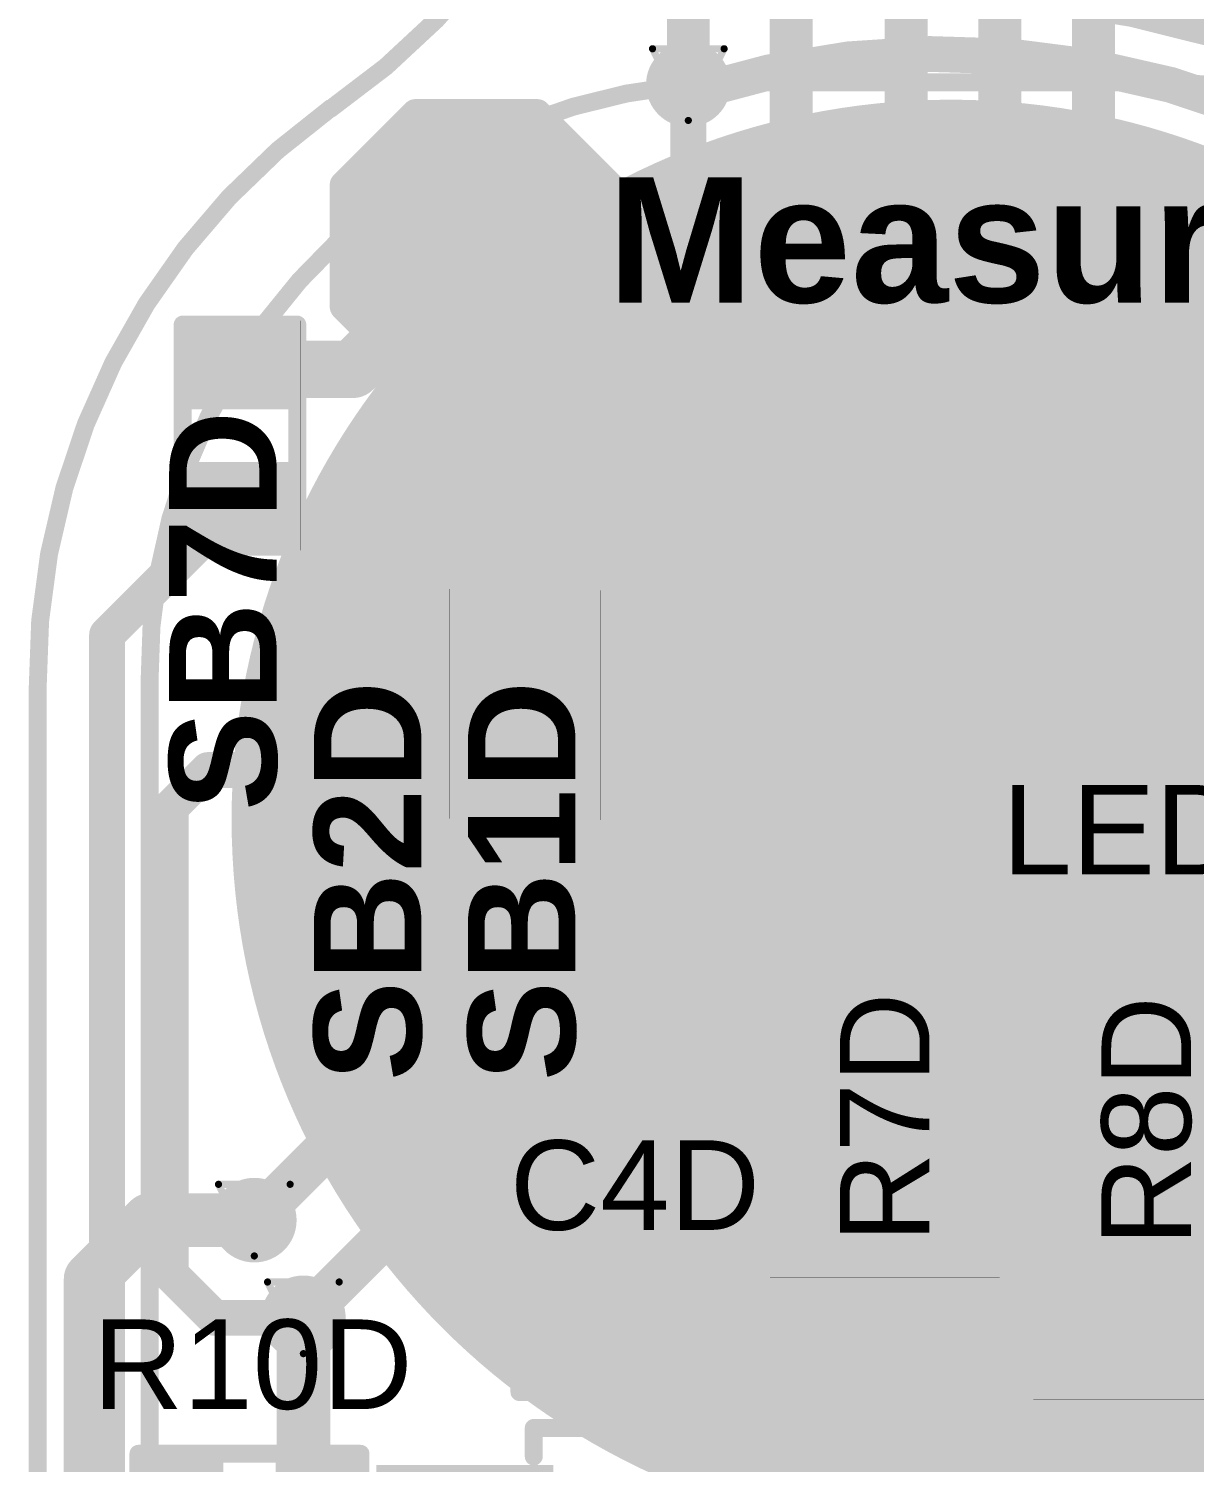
# Model space of a CAD drawing. Header units: inches. Extents: x -4.2 to 12.6, y -6.1 to 3.
# Drawn here: x -0.1086 to 0.2168, y -4.6394 to -4.2392 of the extents above; entities that cross this region are included whole.
import ezdxf

# ---------------------------------------------------------------- set-up
doc = ezdxf.new("R2010")
doc.units = ezdxf.units.IN
doc.header["$MEASUREMENT"] = 0
for name, color, linetype in [('Board Outline', 216, 'Continuous'), ('Bottom Layer', 5, 'Continuous'), ('Bottom Overlay', 54, 'Continuous'), ('Bottom Paste', 16, 'Continuous'), ('Drill Drawing', 1, 'Continuous'), ('Flex_Ribbon Bottom Coverlay', 6, 'Continuous'), ('Flex_Ribbon Top Overlay', 2, 'Continuous'), ('Top Layer', 1, 'Continuous'), ('Top Paste', 8, 'Continuous'), ('Top Solder', 216, 'Continuous'), ('Via Holes', 16, 'Continuous')]:
    doc.layers.add(name, color=color, linetype=linetype)
doc.styles.add('Arial', font='', dxfattribs={"height": 0.2})
doc.styles.add('Arial_Bold', font='', dxfattribs={"height": 0.2})
doc.styles.get('Arial').set_extended_font_data('Arial')
doc.styles.get('Arial_Bold').set_extended_font_data('Arial', bold=True)

# ---------------------------------------------------------------- blocks, each defined once
blk = doc.blocks.new('14_TSSOP_39')
at = {"layer": 'Flex_Ribbon Top Overlay'}
blk.add_hatch(color=2, dxfattribs=at).paths.add_polyline_path([(-0.084, 0.068), (-0.073, 0.068), (-0.073, 0.086), (-0.084, 0.086)])
at = {"layer": 'Top Layer'}
for points in [[(-0.12992, 0.08563), (-0.08858, 0.08563), (-0.08858, 0.06791), (-0.12992, 0.06791)], [(0.08858, 0.08563), (0.12992, 0.08563), (0.12992, 0.06791), (0.08858, 0.06791)], [(-0.12992, 0.06004), (-0.08858, 0.06004), (-0.08858, 0.04232), (-0.12992, 0.04232)], [(0.08858, 0.06004), (0.12992, 0.06004), (0.12992, 0.04232), (0.08858, 0.04232)], [(-0.12992, 0.03445), (-0.08858, 0.03445), (-0.08858, 0.01673), (-0.12992, 0.01673)], [(0.08858, 0.03445), (0.12992, 0.03445), (0.12992, 0.01673), (0.08858, 0.01673)], [(-0.12992, 0.00886), (-0.08858, 0.00886), (-0.08858, -0.00886), (-0.12992, -0.00886)], [(0.08858, 0.00886), (0.12992, 0.00886), (0.12992, -0.00886), (0.08858, -0.00886)], [(-0.12992, -0.01673), (-0.08858, -0.01673), (-0.08858, -0.03445), (-0.12992, -0.03445)], [(0.08858, -0.01673), (0.12992, -0.01673), (0.12992, -0.03445), (0.08858, -0.03445)], [(-0.12992, -0.04232), (-0.08858, -0.04232), (-0.08858, -0.06004), (-0.12992, -0.06004)], [(0.08858, -0.04232), (0.12992, -0.04232), (0.12992, -0.06004), (0.08858, -0.06004)], [(-0.12992, -0.06791), (-0.08858, -0.06791), (-0.08858, -0.08563), (-0.12992, -0.08563)], [(0.08858, -0.06791), (0.12992, -0.06791), (0.12992, -0.08563), (0.08858, -0.08563)]]:
    blk.add_hatch(color=1, dxfattribs=at).paths.add_polyline_path(points)
at = {"layer": 'Top Paste'}
for points in [[(-0.12992, 0.08563), (-0.08858, 0.08563), (-0.08858, 0.06791), (-0.12992, 0.06791)], [(0.08858, 0.08563), (0.12992, 0.08563), (0.12992, 0.06791), (0.08858, 0.06791)], [(-0.12992, 0.06004), (-0.08858, 0.06004), (-0.08858, 0.04232), (-0.12992, 0.04232)], [(0.08858, 0.06004), (0.12992, 0.06004), (0.12992, 0.04232), (0.08858, 0.04232)], [(-0.12992, 0.03445), (-0.08858, 0.03445), (-0.08858, 0.01673), (-0.12992, 0.01673)], [(0.08858, 0.03445), (0.12992, 0.03445), (0.12992, 0.01673), (0.08858, 0.01673)], [(-0.12992, 0.00886), (-0.08858, 0.00886), (-0.08858, -0.00886), (-0.12992, -0.00886)], [(0.08858, 0.00886), (0.12992, 0.00886), (0.12992, -0.00886), (0.08858, -0.00886)], [(-0.12992, -0.01673), (-0.08858, -0.01673), (-0.08858, -0.03445), (-0.12992, -0.03445)], [(0.08858, -0.01673), (0.12992, -0.01673), (0.12992, -0.03445), (0.08858, -0.03445)], [(-0.12992, -0.04232), (-0.08858, -0.04232), (-0.08858, -0.06004), (-0.12992, -0.06004)], [(0.08858, -0.04232), (0.12992, -0.04232), (0.12992, -0.06004), (0.08858, -0.06004)], [(-0.12992, -0.06791), (-0.08858, -0.06791), (-0.08858, -0.08563), (-0.12992, -0.08563)], [(0.08858, -0.06791), (0.12992, -0.06791), (0.12992, -0.08563), (0.08858, -0.08563)]]:
    blk.add_hatch(color=8, dxfattribs=at).paths.add_polyline_path(points)
at = {"layer": 'Top Solder'}
for points in [[(-0.13392, 0.08963), (-0.08458, 0.08963), (-0.08458, 0.06391), (-0.13392, 0.06391)], [(-0.13392, 0.08963), (-0.08458, 0.08963), (-0.08458, 0.06391), (-0.13392, 0.06391)], [(0.08458, 0.08963), (0.13392, 0.08963), (0.13392, 0.06391), (0.08458, 0.06391)], [(0.08458, 0.08963), (0.13392, 0.08963), (0.13392, 0.06391), (0.08458, 0.06391)], [(-0.13392, 0.06404), (-0.08458, 0.06404), (-0.08458, 0.03832), (-0.13392, 0.03832)], [(-0.13392, 0.06404), (-0.08458, 0.06404), (-0.08458, 0.03832), (-0.13392, 0.03832)], [(0.08458, 0.06404), (0.13392, 0.06404), (0.13392, 0.03832), (0.08458, 0.03832)], [(0.08458, 0.06404), (0.13392, 0.06404), (0.13392, 0.03832), (0.08458, 0.03832)], [(-0.13392, 0.03845), (-0.08458, 0.03845), (-0.08458, 0.01273), (-0.13392, 0.01273)], [(-0.13392, 0.03845), (-0.08458, 0.03845), (-0.08458, 0.01273), (-0.13392, 0.01273)], [(0.08458, 0.03845), (0.13392, 0.03845), (0.13392, 0.01273), (0.08458, 0.01273)], [(0.08458, 0.03845), (0.13392, 0.03845), (0.13392, 0.01273), (0.08458, 0.01273)], [(-0.13392, 0.01286), (-0.08458, 0.01286), (-0.08458, -0.01286), (-0.13392, -0.01286)], [(-0.13392, 0.01286), (-0.08458, 0.01286), (-0.08458, -0.01286), (-0.13392, -0.01286)], [(0.08458, 0.01286), (0.13392, 0.01286), (0.13392, -0.01286), (0.08458, -0.01286)], [(0.08458, 0.01286), (0.13392, 0.01286), (0.13392, -0.01286), (0.08458, -0.01286)], [(-0.13392, -0.01273), (-0.08458, -0.01273), (-0.08458, -0.03845), (-0.13392, -0.03845)], [(-0.13392, -0.01273), (-0.08458, -0.01273), (-0.08458, -0.03845), (-0.13392, -0.03845)], [(0.08458, -0.01273), (0.13392, -0.01273), (0.13392, -0.03845), (0.08458, -0.03845)], [(0.08458, -0.01273), (0.13392, -0.01273), (0.13392, -0.03845), (0.08458, -0.03845)], [(-0.13392, -0.03832), (-0.08458, -0.03832), (-0.08458, -0.06404), (-0.13392, -0.06404)], [(-0.13392, -0.03832), (-0.08458, -0.03832), (-0.08458, -0.06404), (-0.13392, -0.06404)], [(0.08458, -0.03832), (0.13392, -0.03832), (0.13392, -0.06404), (0.08458, -0.06404)], [(0.08458, -0.03832), (0.13392, -0.03832), (0.13392, -0.06404), (0.08458, -0.06404)], [(-0.13392, -0.06391), (-0.08458, -0.06391), (-0.08458, -0.08963), (-0.13392, -0.08963)], [(-0.13392, -0.06391), (-0.08458, -0.06391), (-0.08458, -0.08963), (-0.13392, -0.08963)], [(0.08458, -0.06391), (0.13392, -0.06391), (0.13392, -0.08963), (0.08458, -0.08963)], [(0.08458, -0.06391), (0.13392, -0.06391), (0.13392, -0.08963), (0.08458, -0.08963)]]:
    blk.add_hatch(color=216, dxfattribs=at).paths.add_polyline_path(points)
at = {"layer": 'Flex_Ribbon Top Overlay'}
for points, const_width in [([(-0.09, 0.1), (-0.09, 0.092)], 0.005), ([(0.09, 0.1), (-0.09, 0.1)], 0.005), ([(0.09, 0.1), (0.09, 0.092)], 0.005), ([(-0.141, 0.082), (-0.141, 0.072)], 0.00787), ([(-0.136, 0.077), (-0.141, 0.082)], 0.00787), ([(-0.136, 0.077), (-0.141, 0.072)], 0.00787), ([(-0.09, -0.092), (-0.09, -0.1)], 0.005), ([(0.09, -0.092), (0.09, -0.1)], 0.005), ([(0.09, -0.1), (-0.09, -0.1)], 0.005)]:
    blk.add_lwpolyline(points, dxfattribs=dict(at, const_width=const_width))
for points, const_width in [([(-0.09125, 0.1, 1), (-0.08875, 0.1, 1)], 0.0025), ([(-0.09125, 0.1, 1), (-0.08875, 0.1, 1)], 0.0025), ([(0.08875, 0.1, 1), (0.09125, 0.1, 1)], 0.0025), ([(0.08875, 0.1, 1), (0.09125, 0.1, 1)], 0.0025), ([(-0.09125, 0.092, 1), (-0.08875, 0.092, 1)], 0.0025), ([(0.08875, 0.092, 1), (0.09125, 0.092, 1)], 0.0025), ([(-0.14297, 0.082, 1), (-0.13903, 0.082, 1)], 0.00394), ([(-0.14297, 0.082, 1), (-0.13903, 0.082, 1)], 0.00394), ([(-0.13797, 0.077, 1), (-0.13403, 0.077, 1)], 0.00394), ([(-0.13797, 0.077, 1), (-0.13403, 0.077, 1)], 0.00394), ([(-0.14297, 0.072, 1), (-0.13903, 0.072, 1)], 0.00394), ([(-0.14297, 0.072, 1), (-0.13903, 0.072, 1)], 0.00394), ([(-0.09125, -0.092, 1), (-0.08875, -0.092, 1)], 0.0025), ([(0.08875, -0.092, 1), (0.09125, -0.092, 1)], 0.0025), ([(-0.09125, -0.1, 1), (-0.08875, -0.1, 1)], 0.0025), ([(-0.09125, -0.1, 1), (-0.08875, -0.1, 1)], 0.0025), ([(0.08875, -0.1, 1), (0.09125, -0.1, 1)], 0.0025), ([(0.08875, -0.1, 1), (0.09125, -0.1, 1)], 0.0025)]:
    blk.add_lwpolyline(points, format="xyb", close=True, dxfattribs=dict(at, const_width=const_width))
blk = doc.blocks.new('S______B______0402_60')
at = {"layer": 'Top Layer'}
for points in [[(-0.0275, -0.0125), (-0.0275, 0.0125), (-0.0095, 0.0125), (-0.0095, -0.0125)], [(0.0095, -0.0125), (0.0095, 0.0125), (0.0275, 0.0125), (0.0275, -0.0125)]]:
    blk.add_hatch(color=1, dxfattribs=at).paths.add_polyline_path(points)
at = {"layer": 'Top Paste'}
for points in [[(-0.0275, -0.0125), (-0.0275, 0.0125), (-0.0095, 0.0125), (-0.0095, -0.0125)], [(0.0095, -0.0125), (0.0095, 0.0125), (0.0275, 0.0125), (0.0275, -0.0125)]]:
    blk.add_hatch(color=8, dxfattribs=at).paths.add_polyline_path(points)
at = {"layer": 'Top Solder'}
for points in [[(-0.02967, -0.01467), (-0.02967, 0.01467), (-0.00733, 0.01467), (-0.00733, -0.01467)], [(-0.02967, -0.01467), (-0.02967, 0.01467), (-0.00733, 0.01467), (-0.00733, -0.01467)], [(0.00733, -0.01467), (0.00733, 0.01467), (0.02967, 0.01467), (0.02967, -0.01467)], [(0.00733, -0.01467), (0.00733, 0.01467), (0.02967, 0.01467), (0.02967, -0.01467)]]:
    blk.add_hatch(color=216, dxfattribs=at).paths.add_polyline_path(points)
at = {"layer": 'Flex_Ribbon Top Overlay'}
for points, const_width in [([(-0.031, 0.016), (-0.031, -0.016)], 0.005), ([(-0.031, 0.016), (0.031, 0.016)], 0.005), ([(0.031, 0.016), (0.031, -0.016)], 0.005), ([(-0.031, -0.016), (0.031, -0.016)], 0.005), ([(-0.032, -0.017), (0.032, -0.017)], 0.000127)]:
    blk.add_lwpolyline(points, dxfattribs=dict(at, const_width=const_width))
for points, const_width in [([(-0.03225, 0.016, 1), (-0.02975, 0.016, 1)], 0.0025), ([(-0.03225, 0.016, 1), (-0.02975, 0.016, 1)], 0.0025), ([(0.02975, 0.016, 1), (0.03225, 0.016, 1)], 0.0025), ([(0.02975, 0.016, 1), (0.03225, 0.016, 1)], 0.0025), ([(-0.03225, -0.016, 1), (-0.02975, -0.016, 1)], 0.0025), ([(-0.03225, -0.016, 1), (-0.02975, -0.016, 1)], 0.0025), ([(0.02975, -0.016, 1), (0.03225, -0.016, 1)], 0.0025), ([(0.02975, -0.016, 1), (0.03225, -0.016, 1)], 0.0025), ([(-0.03203, -0.017, 1), (-0.03197, -0.017, 1)], 0.0000635), ([(0.03197, -0.017, 1), (0.03203, -0.017, 1)], 0.0000635)]:
    blk.add_lwpolyline(points, format="xyb", close=True, dxfattribs=dict(at, const_width=const_width))
blk = doc.blocks.new('S______B______0402_95')
at = {"layer": 'Top Layer'}
for points in [[(-0.0275, -0.0125), (-0.0275, 0.0125), (-0.0095, 0.0125), (-0.0095, -0.0125)], [(0.0095, -0.0125), (0.0095, 0.0125), (0.0275, 0.0125), (0.0275, -0.0125)]]:
    blk.add_hatch(color=1, dxfattribs=at).paths.add_polyline_path(points)
at = {"layer": 'Top Paste'}
for points in [[(-0.0275, -0.0125), (-0.0275, 0.0125), (-0.0095, 0.0125), (-0.0095, -0.0125)], [(0.0095, -0.0125), (0.0095, 0.0125), (0.0275, 0.0125), (0.0275, -0.0125)]]:
    blk.add_hatch(color=8, dxfattribs=at).paths.add_polyline_path(points)
at = {"layer": 'Top Solder'}
for points in [[(-0.02967, -0.01467), (-0.02967, 0.01467), (-0.00733, 0.01467), (-0.00733, -0.01467)], [(-0.02967, -0.01467), (-0.02967, 0.01467), (-0.00733, 0.01467), (-0.00733, -0.01467)], [(0.00733, -0.01467), (0.00733, 0.01467), (0.02967, 0.01467), (0.02967, -0.01467)], [(0.00733, -0.01467), (0.00733, 0.01467), (0.02967, 0.01467), (0.02967, -0.01467)]]:
    blk.add_hatch(color=216, dxfattribs=at).paths.add_polyline_path(points)
at = {"layer": 'Flex_Ribbon Top Overlay'}
for points, const_width in [([(-0.031, 0.016), (-0.031, -0.016)], 0.005), ([(-0.031, 0.016), (0.031, 0.016)], 0.005), ([(0.031, 0.016), (0.031, -0.016)], 0.005), ([(-0.031, -0.016), (0.031, -0.016)], 0.005), ([(-0.032, -0.017), (0.032, -0.017)], 0.000127)]:
    blk.add_lwpolyline(points, dxfattribs=dict(at, const_width=const_width))
for points, const_width in [([(-0.03225, 0.016, 1), (-0.02975, 0.016, 1)], 0.0025), ([(-0.03225, 0.016, 1), (-0.02975, 0.016, 1)], 0.0025), ([(0.02975, 0.016, 1), (0.03225, 0.016, 1)], 0.0025), ([(0.02975, 0.016, 1), (0.03225, 0.016, 1)], 0.0025), ([(-0.03225, -0.016, 1), (-0.02975, -0.016, 1)], 0.0025), ([(-0.03225, -0.016, 1), (-0.02975, -0.016, 1)], 0.0025), ([(0.02975, -0.016, 1), (0.03225, -0.016, 1)], 0.0025), ([(0.02975, -0.016, 1), (0.03225, -0.016, 1)], 0.0025), ([(-0.03203, -0.017, 1), (-0.03197, -0.017, 1)], 0.0000635), ([(0.03197, -0.017, 1), (0.03203, -0.017, 1)], 0.0000635)]:
    blk.add_lwpolyline(points, format="xyb", close=True, dxfattribs=dict(at, const_width=const_width))
blk = doc.blocks.new('S______B______0402_102')
at = {"layer": 'Top Layer'}
for points in [[(-0.0275, -0.0125), (-0.0275, 0.0125), (-0.0095, 0.0125), (-0.0095, -0.0125)], [(0.0095, -0.0125), (0.0095, 0.0125), (0.0275, 0.0125), (0.0275, -0.0125)]]:
    blk.add_hatch(color=1, dxfattribs=at).paths.add_polyline_path(points)
at = {"layer": 'Top Paste'}
for points in [[(-0.0275, -0.0125), (-0.0275, 0.0125), (-0.0095, 0.0125), (-0.0095, -0.0125)], [(0.0095, -0.0125), (0.0095, 0.0125), (0.0275, 0.0125), (0.0275, -0.0125)]]:
    blk.add_hatch(color=8, dxfattribs=at).paths.add_polyline_path(points)
at = {"layer": 'Top Solder'}
for points in [[(-0.02967, -0.01467), (-0.02967, 0.01467), (-0.00733, 0.01467), (-0.00733, -0.01467)], [(-0.02967, -0.01467), (-0.02967, 0.01467), (-0.00733, 0.01467), (-0.00733, -0.01467)], [(0.00733, -0.01467), (0.00733, 0.01467), (0.02967, 0.01467), (0.02967, -0.01467)], [(0.00733, -0.01467), (0.00733, 0.01467), (0.02967, 0.01467), (0.02967, -0.01467)]]:
    blk.add_hatch(color=216, dxfattribs=at).paths.add_polyline_path(points)
at = {"layer": 'Flex_Ribbon Top Overlay'}
for points, const_width in [([(-0.031, 0.016), (-0.031, -0.016)], 0.005), ([(-0.031, 0.016), (0.031, 0.016)], 0.005), ([(0.031, 0.016), (0.031, -0.016)], 0.005), ([(-0.031, -0.016), (0.031, -0.016)], 0.005), ([(-0.032, -0.017), (0.032, -0.017)], 0.000127)]:
    blk.add_lwpolyline(points, dxfattribs=dict(at, const_width=const_width))
for points, const_width in [([(-0.03225, 0.016, 1), (-0.02975, 0.016, 1)], 0.0025), ([(-0.03225, 0.016, 1), (-0.02975, 0.016, 1)], 0.0025), ([(0.02975, 0.016, 1), (0.03225, 0.016, 1)], 0.0025), ([(0.02975, 0.016, 1), (0.03225, 0.016, 1)], 0.0025), ([(-0.03225, -0.016, 1), (-0.02975, -0.016, 1)], 0.0025), ([(-0.03225, -0.016, 1), (-0.02975, -0.016, 1)], 0.0025), ([(0.02975, -0.016, 1), (0.03225, -0.016, 1)], 0.0025), ([(0.02975, -0.016, 1), (0.03225, -0.016, 1)], 0.0025), ([(-0.03203, -0.017, 1), (-0.03197, -0.017, 1)], 0.0000635), ([(0.03197, -0.017, 1), (0.03203, -0.017, 1)], 0.0000635)]:
    blk.add_lwpolyline(points, format="xyb", close=True, dxfattribs=dict(at, const_width=const_width))
blk = doc.blocks.new('R___0402_116')
at = {"layer": 'Top Layer'}
for points in [[(-0.0275, -0.0125), (-0.0275, 0.0125), (-0.0095, 0.0125), (-0.0095, -0.0125)], [(0.0095, -0.0125), (0.0095, 0.0125), (0.0275, 0.0125), (0.0275, -0.0125)]]:
    blk.add_hatch(color=1, dxfattribs=at).paths.add_polyline_path(points)
at = {"layer": 'Top Paste'}
for points in [[(-0.0275, -0.0125), (-0.0275, 0.0125), (-0.0095, 0.0125), (-0.0095, -0.0125)], [(0.0095, -0.0125), (0.0095, 0.0125), (0.0275, 0.0125), (0.0275, -0.0125)]]:
    blk.add_hatch(color=8, dxfattribs=at).paths.add_polyline_path(points)
at = {"layer": 'Top Solder'}
for points in [[(-0.02967, -0.01467), (-0.02967, 0.01467), (-0.00733, 0.01467), (-0.00733, -0.01467)], [(-0.02967, -0.01467), (-0.02967, 0.01467), (-0.00733, 0.01467), (-0.00733, -0.01467)], [(0.00733, -0.01467), (0.00733, 0.01467), (0.02967, 0.01467), (0.02967, -0.01467)], [(0.00733, -0.01467), (0.00733, 0.01467), (0.02967, 0.01467), (0.02967, -0.01467)]]:
    blk.add_hatch(color=216, dxfattribs=at).paths.add_polyline_path(points)
at = {"layer": 'Flex_Ribbon Top Overlay'}
for points, const_width in [([(-0.031, -0.016), (-0.031, 0.016)], 0.005), ([(-0.031, 0.016), (0.031, 0.016)], 0.005), ([(0.031, -0.016), (0.031, 0.016)], 0.005), ([(-0.031, -0.016), (0.031, -0.016)], 0.005), ([(-0.032, -0.017), (0.032, -0.017)], 0.000127)]:
    blk.add_lwpolyline(points, dxfattribs=dict(at, const_width=const_width))
for points, const_width in [([(-0.03225, 0.016, 1), (-0.02975, 0.016, 1)], 0.0025), ([(-0.03225, 0.016, 1), (-0.02975, 0.016, 1)], 0.0025), ([(0.02975, 0.016, 1), (0.03225, 0.016, 1)], 0.0025), ([(0.02975, 0.016, 1), (0.03225, 0.016, 1)], 0.0025), ([(-0.03225, -0.016, 1), (-0.02975, -0.016, 1)], 0.0025), ([(-0.03225, -0.016, 1), (-0.02975, -0.016, 1)], 0.0025), ([(0.02975, -0.016, 1), (0.03225, -0.016, 1)], 0.0025), ([(0.02975, -0.016, 1), (0.03225, -0.016, 1)], 0.0025), ([(-0.03203, -0.017, 1), (-0.03197, -0.017, 1)], 0.0000635), ([(0.03197, -0.017, 1), (0.03203, -0.017, 1)], 0.0000635)]:
    blk.add_lwpolyline(points, format="xyb", close=True, dxfattribs=dict(at, const_width=const_width))
blk = doc.blocks.new('R__0402_130')
at = {"layer": 'Top Layer'}
for points in [[(-0.0275, -0.0125), (-0.0275, 0.0125), (-0.0095, 0.0125), (-0.0095, -0.0125)], [(0.0095, -0.0125), (0.0095, 0.0125), (0.0275, 0.0125), (0.0275, -0.0125)]]:
    blk.add_hatch(color=1, dxfattribs=at).paths.add_polyline_path(points)
at = {"layer": 'Top Paste'}
for points in [[(-0.0275, -0.0125), (-0.0275, 0.0125), (-0.0095, 0.0125), (-0.0095, -0.0125)], [(0.0095, -0.0125), (0.0095, 0.0125), (0.0275, 0.0125), (0.0275, -0.0125)]]:
    blk.add_hatch(color=8, dxfattribs=at).paths.add_polyline_path(points)
at = {"layer": 'Top Solder'}
for points in [[(-0.0315, -0.0165), (-0.0315, 0.0165), (-0.0055, 0.0165), (-0.0055, -0.0165)], [(-0.0315, -0.0165), (-0.0315, 0.0165), (-0.0055, 0.0165), (-0.0055, -0.0165)], [(0.0055, -0.0165), (0.0055, 0.0165), (0.0315, 0.0165), (0.0315, -0.0165)], [(0.0055, -0.0165), (0.0055, 0.0165), (0.0315, 0.0165), (0.0315, -0.0165)]]:
    blk.add_hatch(color=216, dxfattribs=at).paths.add_polyline_path(points)
at = {"layer": 'Flex_Ribbon Top Overlay'}
for points, const_width in [([(-0.031, -0.016), (-0.031, 0.016)], 0.005), ([(-0.031, 0.016), (0.031, 0.016)], 0.005), ([(0.031, -0.016), (0.031, 0.016)], 0.005), ([(-0.031, -0.016), (0.031, -0.016)], 0.005), ([(-0.032, -0.017), (0.032, -0.017)], 0.000127)]:
    blk.add_lwpolyline(points, dxfattribs=dict(at, const_width=const_width))
for points, const_width in [([(-0.03225, 0.016, 1), (-0.02975, 0.016, 1)], 0.0025), ([(-0.03225, 0.016, 1), (-0.02975, 0.016, 1)], 0.0025), ([(0.02975, 0.016, 1), (0.03225, 0.016, 1)], 0.0025), ([(0.02975, 0.016, 1), (0.03225, 0.016, 1)], 0.0025), ([(-0.03225, -0.016, 1), (-0.02975, -0.016, 1)], 0.0025), ([(-0.03225, -0.016, 1), (-0.02975, -0.016, 1)], 0.0025), ([(0.02975, -0.016, 1), (0.03225, -0.016, 1)], 0.0025), ([(0.02975, -0.016, 1), (0.03225, -0.016, 1)], 0.0025), ([(-0.03203, -0.017, 1), (-0.03197, -0.017, 1)], 0.0000635), ([(0.03197, -0.017, 1), (0.03203, -0.017, 1)], 0.0000635)]:
    blk.add_lwpolyline(points, format="xyb", close=True, dxfattribs=dict(at, const_width=const_width))
blk = doc.blocks.new('R__0402_137')
at = {"layer": 'Top Layer'}
for points in [[(-0.0275, -0.0125), (-0.0275, 0.0125), (-0.0095, 0.0125), (-0.0095, -0.0125)], [(0.0095, -0.0125), (0.0095, 0.0125), (0.0275, 0.0125), (0.0275, -0.0125)]]:
    blk.add_hatch(color=1, dxfattribs=at).paths.add_polyline_path(points)
at = {"layer": 'Top Paste'}
for points in [[(-0.0275, -0.0125), (-0.0275, 0.0125), (-0.0095, 0.0125), (-0.0095, -0.0125)], [(0.0095, -0.0125), (0.0095, 0.0125), (0.0275, 0.0125), (0.0275, -0.0125)]]:
    blk.add_hatch(color=8, dxfattribs=at).paths.add_polyline_path(points)
at = {"layer": 'Top Solder'}
for points in [[(-0.0315, -0.0165), (-0.0315, 0.0165), (-0.0055, 0.0165), (-0.0055, -0.0165)], [(-0.0315, -0.0165), (-0.0315, 0.0165), (-0.0055, 0.0165), (-0.0055, -0.0165)], [(0.0055, -0.0165), (0.0055, 0.0165), (0.0315, 0.0165), (0.0315, -0.0165)], [(0.0055, -0.0165), (0.0055, 0.0165), (0.0315, 0.0165), (0.0315, -0.0165)]]:
    blk.add_hatch(color=216, dxfattribs=at).paths.add_polyline_path(points)
at = {"layer": 'Flex_Ribbon Top Overlay'}
for points, const_width in [([(-0.031, 0.016), (-0.031, -0.016)], 0.005), ([(0.031, 0.016), (-0.031, 0.016)], 0.005), ([(0.031, 0.016), (0.031, -0.016)], 0.005), ([(0.031, -0.016), (-0.031, -0.016)], 0.005), ([(0.032, -0.017), (-0.032, -0.017)], 0.000127)]:
    blk.add_lwpolyline(points, dxfattribs=dict(at, const_width=const_width))
for points, const_width in [([(-0.03225, 0.016, 1), (-0.02975, 0.016, 1)], 0.0025), ([(-0.03225, 0.016, 1), (-0.02975, 0.016, 1)], 0.0025), ([(0.02975, 0.016, 1), (0.03225, 0.016, 1)], 0.0025), ([(0.02975, 0.016, 1), (0.03225, 0.016, 1)], 0.0025), ([(-0.03225, -0.016, 1), (-0.02975, -0.016, 1)], 0.0025), ([(-0.03225, -0.016, 1), (-0.02975, -0.016, 1)], 0.0025), ([(0.02975, -0.016, 1), (0.03225, -0.016, 1)], 0.0025), ([(0.02975, -0.016, 1), (0.03225, -0.016, 1)], 0.0025), ([(-0.03203, -0.017, 1), (-0.03197, -0.017, 1)], 0.0000635), ([(0.03197, -0.017, 1), (0.03203, -0.017, 1)], 0.0000635)]:
    blk.add_lwpolyline(points, format="xyb", close=True, dxfattribs=dict(at, const_width=const_width))
blk = doc.blocks.new('T__________186')
at = {"layer": 'Top Layer'}
blk.add_hatch(color=1, dxfattribs=at).paths.add_polyline_path([(0.015, 0.03), (-0.015, 0.03), (-0.03, 0.015), (-0.03, -0.015), (-0.015, -0.03), (0.015, -0.03), (0.03, -0.015), (0.03, 0.015)])
at = {"layer": 'Top Paste'}
blk.add_hatch(color=8, dxfattribs=at).paths.add_polyline_path([(0.015, 0.03), (-0.015, 0.03), (-0.03, 0.015), (-0.03, -0.015), (-0.015, -0.03), (0.015, -0.03), (0.03, -0.015), (0.03, 0.015)])
at = {"layer": 'Top Solder'}
blk.add_hatch(color=216, dxfattribs=at).paths.add_polyline_path([(0.017, 0.034), (-0.017, 0.034), (-0.034, 0.017), (-0.034, -0.017), (-0.017, -0.034), (0.017, -0.034), (0.034, -0.017), (0.034, 0.017)])
blk.add_hatch(color=216, dxfattribs=at).paths.add_polyline_path([(0.017, 0.034), (-0.017, 0.034), (-0.034, 0.017), (-0.034, -0.017), (-0.017, -0.034), (0.017, -0.034), (0.034, -0.017), (0.034, 0.017)])
at = {"layer": 'Flex_Ribbon Top Overlay', "const_width": 0.00787}
for points in [[(-0.017, 0.037), (-0.037, 0.017)], [(0.017, 0.037), (-0.017, 0.037)], [(0.017, 0.037), (-0.017, 0.037)], [(0.037, 0.017), (0.017, 0.037)], [(-0.037, 0.017), (-0.037, -0.017)], [(0.037, 0.017), (0.037, -0.017)], [(-0.017, -0.037), (-0.037, -0.017)], [(0.037, -0.017), (0.017, -0.037)], [(0.017, -0.037), (-0.017, -0.037)], [(0.017, -0.037), (-0.017, -0.037)]]:
    blk.add_lwpolyline(points, dxfattribs=at)
at = {"layer": 'Flex_Ribbon Top Overlay', "const_width": 0.00394}
for points in [[(-0.01897, 0.037, 1), (-0.01503, 0.037, 1)], [(-0.01897, 0.037, 1), (-0.01503, 0.037, 1)], [(-0.01897, 0.037, 1), (-0.01503, 0.037, 1)], [(0.01503, 0.037, 1), (0.01897, 0.037, 1)], [(0.01503, 0.037, 1), (0.01897, 0.037, 1)], [(0.01503, 0.037, 1), (0.01897, 0.037, 1)], [(-0.03897, 0.017, 1), (-0.03503, 0.017, 1)], [(-0.03897, 0.017, 1), (-0.03503, 0.017, 1)], [(0.03503, 0.017, 1), (0.03897, 0.017, 1)], [(0.03503, 0.017, 1), (0.03897, 0.017, 1)], [(-0.03897, -0.017, 1), (-0.03503, -0.017, 1)], [(-0.03897, -0.017, 1), (-0.03503, -0.017, 1)], [(0.03503, -0.017, 1), (0.03897, -0.017, 1)], [(0.03503, -0.017, 1), (0.03897, -0.017, 1)], [(-0.01897, -0.037, 1), (-0.01503, -0.037, 1)], [(-0.01897, -0.037, 1), (-0.01503, -0.037, 1)], [(-0.01897, -0.037, 1), (-0.01503, -0.037, 1)], [(0.01503, -0.037, 1), (0.01897, -0.037, 1)], [(0.01503, -0.037, 1), (0.01897, -0.037, 1)], [(0.01503, -0.037, 1), (0.01897, -0.037, 1)]]:
    blk.add_lwpolyline(points, format="xyb", close=True, dxfattribs=at)
blk = doc.blocks.new('_EMG________B_200')
at = {"layer": 'Bottom Layer'}
h = blk.add_hatch(color=5, dxfattribs=at)
edge = h.paths.add_edge_path()
edge.add_arc((0, 0.3932), 0.19685, 0, 360)
at = {"layer": 'Bottom Paste'}
h = blk.add_hatch(color=16, dxfattribs=at)
edge = h.paths.add_edge_path()
edge.add_arc((0, 0.3932), 0.19685, 0, 360)
at = {"layer": 'Flex_Ribbon Bottom Coverlay'}
h = blk.add_hatch(color=6, dxfattribs=at)
edge = h.paths.add_edge_path()
edge.add_arc((0, 0.3932), 0.20085, 0, 360)
h = blk.add_hatch(color=6, dxfattribs=at)
edge = h.paths.add_edge_path()
edge.add_arc((0, 0.3932), 0.20085, 0, 360)
at = {"layer": 'Bottom Overlay', "const_width": 0.005}
for points in [[(-0.22375, 0.43172, -0.414214), (-0.06026, 0.59892)], [(0.06026, 0.59892, -0.414214), (0.22375, 0.43172)]]:
    blk.add_lwpolyline(points, format="xyb", dxfattribs=at)
for points in [[(-0.06026, 0.59892), (0.06026, 0.59892)], [(-0.22375, -0.43172), (-0.22375, 0.43172)]]:
    blk.add_lwpolyline(points, dxfattribs=at)
at = {"layer": 'Bottom Overlay', "const_width": 0.0025}
for points in [[(-0.06151, 0.59892, 1), (-0.05901, 0.59892, 1)], [(-0.06151, 0.59892, 1), (-0.05901, 0.59892, 1)], [(0.05901, 0.59892, 1), (0.06151, 0.59892, 1)], [(0.05901, 0.59892, 1), (0.06151, 0.59892, 1)], [(-0.225, 0.43172, 1), (-0.2225, 0.43172, 1)], [(-0.225, 0.43172, 1), (-0.2225, 0.43172, 1)]]:
    blk.add_lwpolyline(points, format="xyb", close=True, dxfattribs=at)
blk = doc.blocks.new('C___0402_242')
at = {"layer": 'Top Layer'}
for points in [[(-0.0275, -0.0125), (-0.0275, 0.0125), (-0.0095, 0.0125), (-0.0095, -0.0125)], [(0.0095, -0.0125), (0.0095, 0.0125), (0.0275, 0.0125), (0.0275, -0.0125)]]:
    blk.add_hatch(color=1, dxfattribs=at).paths.add_polyline_path(points)
at = {"layer": 'Top Paste'}
for points in [[(-0.0275, -0.0125), (-0.0275, 0.0125), (-0.0095, 0.0125), (-0.0095, -0.0125)], [(0.0095, -0.0125), (0.0095, 0.0125), (0.0275, 0.0125), (0.0275, -0.0125)]]:
    blk.add_hatch(color=8, dxfattribs=at).paths.add_polyline_path(points)
at = {"layer": 'Top Solder'}
for points in [[(-0.02986, -0.01486), (-0.02986, 0.01486), (-0.00714, 0.01486), (-0.00714, -0.01486)], [(-0.02986, -0.01486), (-0.02986, 0.01486), (-0.00714, 0.01486), (-0.00714, -0.01486)], [(0.00714, -0.01486), (0.00714, 0.01486), (0.02986, 0.01486), (0.02986, -0.01486)], [(0.00714, -0.01486), (0.00714, 0.01486), (0.02986, 0.01486), (0.02986, -0.01486)]]:
    blk.add_hatch(color=216, dxfattribs=at).paths.add_polyline_path(points)
at = {"layer": 'Flex_Ribbon Top Overlay', "const_width": 0.005}
for points in [[(-0.011, 0.016), (-0.031, 0.016)], [(-0.031, 0.016), (-0.031, -0.016)], [(0.031, 0.016), (0.011, 0.016)], [(0.031, 0.016), (0.031, -0.016)], [(-0.011, -0.016), (-0.031, -0.016)], [(0.031, -0.016), (0.011, -0.016)]]:
    blk.add_lwpolyline(points, dxfattribs=at)
at = {"layer": 'Flex_Ribbon Top Overlay', "const_width": 0.0025}
for points in [[(-0.03225, 0.016, 1), (-0.02975, 0.016, 1)], [(-0.03225, 0.016, 1), (-0.02975, 0.016, 1)], [(-0.01225, 0.016, 1), (-0.00975, 0.016, 1)], [(0.00975, 0.016, 1), (0.01225, 0.016, 1)], [(0.02975, 0.016, 1), (0.03225, 0.016, 1)], [(0.02975, 0.016, 1), (0.03225, 0.016, 1)], [(-0.03225, -0.016, 1), (-0.02975, -0.016, 1)], [(-0.03225, -0.016, 1), (-0.02975, -0.016, 1)], [(-0.01225, -0.016, 1), (-0.00975, -0.016, 1)], [(0.00975, -0.016, 1), (0.01225, -0.016, 1)], [(0.02975, -0.016, 1), (0.03225, -0.016, 1)], [(0.02975, -0.016, 1), (0.03225, -0.016, 1)]]:
    blk.add_lwpolyline(points, format="xyb", close=True, dxfattribs=at)

msp = doc.modelspace()

# ---------------------------------------------------------------- hatches: boundary and pattern name
at = {"layer": 'Bottom Layer'}
h = msp.add_hatch(color=5, dxfattribs=at)
edge = h.paths.add_edge_path()
edge.add_arc((0.07552, -4.25479), 0.01181, 0, 360)
h = msp.add_hatch(color=5, dxfattribs=at)
edge = h.paths.add_edge_path()
edge.add_arc((-0.04565, -4.57178), 0.01181, 0, 360)
h = msp.add_hatch(color=5, dxfattribs=at)
edge = h.paths.add_edge_path()
edge.add_arc((-0.03195, -4.59905), 0.01181, 0, 360)
at = {"layer": 'Top Layer'}
h = msp.add_hatch(color=1, dxfattribs=at)
edge = h.paths.add_edge_path()
edge.add_arc((0.07552, -4.25479), 0.01181, 0, 360)
for points in [[(-0.02037, -4.41828), (0.04685, -4.41828), (0.04685, -4.39992), (-0.02037, -4.39992)], [(0.13837, -4.61778), (0.19437, -4.61778), (0.19437, -4.57178), (0.13837, -4.57178)], [(0.06737, -4.61878), (0.12237, -4.61878), (0.12237, -4.59078), (0.06737, -4.59078)], [(0.20947, -4.6604), (0.24047, -4.6604), (0.24047, -4.59178), (0.20947, -4.59178)]]:
    msp.add_hatch(color=1, dxfattribs=at).paths.add_polyline_path(points)
h = msp.add_hatch(color=1, dxfattribs=at)
edge = h.paths.add_edge_path()
edge.add_arc((-0.04565, -4.57178), 0.01181, 0, 360)
h = msp.add_hatch(color=1, dxfattribs=at)
edge = h.paths.add_edge_path()
edge.add_arc((-0.03195, -4.59905), 0.01181, 0, 360)
at = {"layer": 'Via Holes'}
h = msp.add_hatch(color=7, dxfattribs=at)
edge = h.paths.add_edge_path()
edge.add_arc((0.07552, -4.25479), 0.00591, 0, 360)
h = msp.add_hatch(color=7, dxfattribs=at)
edge = h.paths.add_edge_path()
edge.add_arc((-0.04565, -4.57178), 0.00591, 0, 360)
h = msp.add_hatch(color=7, dxfattribs=at)
edge = h.paths.add_edge_path()
edge.add_arc((-0.03195, -4.59905), 0.00591, 0, 360)

# ---------------------------------------------------------------- linework, layer by layer
at = {"layer": 'Board Outline', "const_width": 0.005}
for points in [[(0.06111, -4.09701, -0.250069), (-0.02427, -4.26147)], [(-0.10613, -4.42332, -0.244175), (-0.02433, -4.26138)]]:
    msp.add_lwpolyline(points, format="xyb", dxfattribs=at)
at = {"layer": 'Board Outline', "const_width": 0.0025}
for points in [[(-0.02558, -4.26138, 1), (-0.02308, -4.26138, 1)], [(-0.02552, -4.26147, 1), (-0.02302, -4.26147, 1)], [(-0.10738, -4.42332, 1), (-0.10488, -4.42332, 1)], [(-0.10738, -4.42332, 1), (-0.10488, -4.42332, 1)]]:
    msp.add_lwpolyline(points, format="xyb", close=True, dxfattribs=at)
at = {"layer": 'Board Outline', "const_width": 0.005}
msp.add_lwpolyline([(-0.10614, -5.28378), (-0.10613, -4.42332)], dxfattribs=at)
at = {"layer": 'Bottom Layer', "const_width": 0.01}
for points in [[(0.10502, -4.23122, -0.153831), (0.26681, -4.25681)], [(0.076, -4.2572, -0.246288), (0.29064, -4.2953)]]:
    msp.add_lwpolyline(points, format="xyb", dxfattribs=at)
at = {"layer": 'Bottom Layer'}
for points, const_width in [([(0.0735, -4.2572, 1), (0.0785, -4.2572, 1)], 0.005), ([(0.14336, -4.45985, 1), (0.15436, -4.45985, 1)], 0.011), ([(0.18929, -4.50578, 1), (0.20029, -4.50578, 1)], 0.011), ([(0.19029, -4.50578, 1), (0.19929, -4.50578, 1)], 0.009), ([(0.20048, -4.51597, 1), (0.20948, -4.51597, 1)], 0.009), ([(0.20048, -4.51597, 1), (0.20948, -4.51597, 1)], 0.009), ([(-0.07869, -4.57178, 1), (-0.07119, -4.57178, 1)], 0.0075), ([(-0.07869, -4.57178, 1), (-0.07119, -4.57178, 1)], 0.0075), ([(-0.0494, -4.57178, 1), (-0.0419, -4.57178, 1)], 0.0075), ([(-0.09508, -4.58818, 1), (-0.08758, -4.58818, 1)], 0.0075), ([(-0.09508, -4.58818, 1), (-0.08758, -4.58818, 1)], 0.0075), ([(-0.0357, -4.59905, 1), (-0.0282, -4.59905, 1)], 0.0075)]:
    msp.add_lwpolyline(points, format="xyb", close=True, dxfattribs=dict(at, const_width=const_width))
for points, const_width in [([(0.14886, -4.45985), (0.19479, -4.50578)], 0.022), ([(0.19479, -4.50578), (0.20498, -4.51597)], 0.018), ([(0.20498, -4.51597), (0.33754, -4.51597)], 0.018), ([(-0.09133, -4.58818), (-0.07494, -4.57178)], 0.015), ([(-0.07494, -4.57178), (-0.04565, -4.57178)], 0.015), ([(-0.09133, -4.76446), (-0.09133, -4.58818)], 0.015), ([(-0.03195, -4.69378), (-0.03195, -4.59905)], 0.015)]:
    msp.add_lwpolyline(points, dxfattribs=dict(at, const_width=const_width))
at = {"layer": 'Drill Drawing', "const_width": 0.002}
for points in [[(0.06552, -4.24479), (0.08552, -4.24479)], [(0.06552, -4.24479), (0.07552, -4.26479)], [(0.07552, -4.26479), (0.08552, -4.24479)], [(-0.05565, -4.56178), (-0.03565, -4.56178)], [(-0.05565, -4.56178), (-0.04565, -4.58178)], [(-0.04565, -4.58178), (-0.03565, -4.56178)], [(-0.04195, -4.58905), (-0.02195, -4.58905)], [(-0.04195, -4.58905), (-0.03195, -4.60905)], [(-0.03195, -4.60905), (-0.02195, -4.58905)]]:
    msp.add_lwpolyline(points, dxfattribs=at)
at = {"layer": 'Drill Drawing', "const_width": 0.001}
for points in [[(0.06502, -4.24479, 1), (0.06602, -4.24479, 1)], [(0.06502, -4.24479, 1), (0.06602, -4.24479, 1)], [(0.08502, -4.24479, 1), (0.08602, -4.24479, 1)], [(0.08502, -4.24479, 1), (0.08602, -4.24479, 1)], [(0.07502, -4.26479, 1), (0.07602, -4.26479, 1)], [(0.07502, -4.26479, 1), (0.07602, -4.26479, 1)], [(-0.05615, -4.56178, 1), (-0.05515, -4.56178, 1)], [(-0.05615, -4.56178, 1), (-0.05515, -4.56178, 1)], [(-0.03615, -4.56178, 1), (-0.03515, -4.56178, 1)], [(-0.03615, -4.56178, 1), (-0.03515, -4.56178, 1)], [(-0.04615, -4.58178, 1), (-0.04515, -4.58178, 1)], [(-0.04615, -4.58178, 1), (-0.04515, -4.58178, 1)], [(-0.04245, -4.58905, 1), (-0.04145, -4.58905, 1)], [(-0.04245, -4.58905, 1), (-0.04145, -4.58905, 1)], [(-0.02245, -4.58905, 1), (-0.02145, -4.58905, 1)], [(-0.02245, -4.58905, 1), (-0.02145, -4.58905, 1)], [(-0.03245, -4.60905, 1), (-0.03145, -4.60905, 1)], [(-0.03245, -4.60905, 1), (-0.03145, -4.60905, 1)]]:
    msp.add_lwpolyline(points, format="xyb", close=True, dxfattribs=at)
at = {"layer": 'Top Layer'}
for points, const_width in [([(0.1625, -4.46577), (0.1625, -0.57121)], 0.012), ([(0.18862, -4.46624), (0.18862, -0.5724)], 0.012), ([(0.13636, -4.38302), (0.13636, -4.18384)], 0.012), ([(0.10424, -4.3719), (0.10424, -4.226)], 0.012), ([(0.07552, -4.25479), (0.07552, -4.23132)], 0.012), ([(0.07552, -4.28528), (0.07552, -4.25479)], 0.01), ([(-0.01815, -4.33428), (0.01635, -4.29978)], 0.016), ([(0.01635, -4.29978), (0.04135, -4.29868)], 0.01), ([(0.04135, -4.29868), (0.06212, -4.29868)], 0.01), ([(-0.04965, -4.33428), (-0.01815, -4.33428)], 0.016), ([(-0.08676, -4.40839), (-0.04965, -4.37128)], 0.01), ([(-0.08676, -4.95798), (-0.08676, -4.40839)], 0.01), ([(0.03124, -4.4095), (0.06665, -4.4095)], 0.012), ([(-0.06896, -4.45652), (-0.05857, -4.44613)], 0.01), ([(-0.05857, -4.44613), (-0.01098, -4.44613)], 0.01), ([(0.03124, -4.4465), (0.07288, -4.4465)], 0.012), ([(-0.06896, -4.58692), (-0.06896, -4.45652)], 0.01), ([(0.06691, -4.50782), (0.06696, -4.50782)], 0.012), ([(0.06696, -4.50782), (0.11588, -4.50782)], 0.012), ([(0.06619, -4.532), (0.12287, -4.532)], 0.012), ([(-0.04565, -4.57178), (-0.01607, -4.5422)], 0.012), ([(-0.03195, -4.59905), (0.01312, -4.55398)], 0.012), ([(0.04087, -4.58264), (0.04673, -4.57678)], 0.01), ([(0.04673, -4.57678), (0.15537, -4.57678)], 0.01), ([(0.04087, -4.60378), (0.04087, -4.58264)], 0.01), ([(-0.06896, -4.58692), (-0.05683, -4.59905)], 0.01), ([(-0.05683, -4.59905), (-0.03195, -4.59905)], 0.01), ([(0.04087, -4.60378), (0.04487, -4.59978)], 0.01), ([(0.14537, -4.60828), (0.14887, -4.60478)], 0.01), ([(0.14887, -4.61426), (0.14887, -4.60478)], 0.01), ([(0.15237, -4.61178), (0.15937, -4.60478)], 0.01), ([(0.15937, -4.60478), (0.18137, -4.60478)], 0.01), ([(0.08614, -4.63099), (0.08614, -4.61178)], 0.012), ([(0.08453, -4.6786), (0.14887, -4.61426)], 0.012), ([(0.06412, -4.65301), (0.08614, -4.63099)], 0.012)]:
    msp.add_lwpolyline(points, dxfattribs=dict(at, const_width=const_width))
for points, const_width in [([(0.07252, -4.25479, 1), (0.07852, -4.25479, 1)], 0.006), ([(0.07302, -4.25479, 1), (0.07802, -4.25479, 1)], 0.005), ([(0.07302, -4.28528, 1), (0.07802, -4.28528, 1)], 0.005), ([(0.07302, -4.28528, 1), (0.07802, -4.28528, 1)], 0.005), ([(0.01235, -4.29978, 1), (0.02035, -4.29978, 1)], 0.008), ([(0.03885, -4.29868, 1), (0.04385, -4.29868, 1)], 0.005), ([(0.03885, -4.29868, 1), (0.04385, -4.29868, 1)], 0.005), ([(0.05962, -4.29868, 1), (0.06462, -4.29868, 1)], 0.005), ([(0.05962, -4.29868, 1), (0.06462, -4.29868, 1)], 0.005), ([(0.01385, -4.29978, 1), (0.01885, -4.29978, 1)], 0.005), ([(-0.05365, -4.33428, 1), (-0.04565, -4.33428, 1)], 0.008), ([(-0.02215, -4.33428, 1), (-0.01415, -4.33428, 1)], 0.008), ([(-0.02215, -4.33428, 1), (-0.01415, -4.33428, 1)], 0.008), ([(-0.05215, -4.37128, 1), (-0.04715, -4.37128, 1)], 0.005), ([(0.10124, -4.3719, 1), (0.10724, -4.3719, 1)], 0.006), ([(0.10124, -4.3719, 1), (0.10724, -4.3719, 1)], 0.006), ([(0.13336, -4.38302, 1), (0.13936, -4.38302, 1)], 0.006), ([(0.13336, -4.38302, 1), (0.13936, -4.38302, 1)], 0.006), ([(-0.08926, -4.40839, 1), (-0.08426, -4.40839, 1)], 0.005), ([(-0.08926, -4.40839, 1), (-0.08426, -4.40839, 1)], 0.005), ([(0.02824, -4.4095, 1), (0.03424, -4.4095, 1)], 0.006), ([(0.06365, -4.4095, 1), (0.06965, -4.4095, 1)], 0.006), ([(0.06365, -4.4095, 1), (0.06965, -4.4095, 1)], 0.006), ([(-0.06107, -4.44613, 1), (-0.05607, -4.44613, 1)], 0.005), ([(-0.06107, -4.44613, 1), (-0.05607, -4.44613, 1)], 0.005), ([(-0.01348, -4.44613, 1), (-0.00848, -4.44613, 1)], 0.005), ([(0.02824, -4.4465, 1), (0.03424, -4.4465, 1)], 0.006), ([(0.06988, -4.4465, 1), (0.07588, -4.4465, 1)], 0.006), ([(0.06988, -4.4465, 1), (0.07588, -4.4465, 1)], 0.006), ([(-0.07146, -4.45652, 1), (-0.06646, -4.45652, 1)], 0.005), ([(-0.07146, -4.45652, 1), (-0.06646, -4.45652, 1)], 0.005), ([(0.1595, -4.46577, 1), (0.1655, -4.46577, 1)], 0.006), ([(0.1595, -4.46577, 1), (0.1655, -4.46577, 1)], 0.006), ([(0.18562, -4.46624, 1), (0.19162, -4.46624, 1)], 0.006), ([(0.18562, -4.46624, 1), (0.19162, -4.46624, 1)], 0.006), ([(0.06391, -4.50782, 1), (0.06991, -4.50782, 1)], 0.006), ([(0.06391, -4.50782, 1), (0.06991, -4.50782, 1)], 0.006), ([(0.06396, -4.50782, 1), (0.06996, -4.50782, 1)], 0.006), ([(0.06396, -4.50782, 1), (0.06996, -4.50782, 1)], 0.006), ([(0.11288, -4.50782, 1), (0.11888, -4.50782, 1)], 0.006), ([(0.11288, -4.50782, 1), (0.11888, -4.50782, 1)], 0.006), ([(0.06319, -4.532, 1), (0.06919, -4.532, 1)], 0.006), ([(0.06319, -4.532, 1), (0.06919, -4.532, 1)], 0.006), ([(0.11987, -4.532, 1), (0.12587, -4.532, 1)], 0.006), ([(0.11987, -4.532, 1), (0.12587, -4.532, 1)], 0.006), ([(-0.01907, -4.5422, 1), (-0.01307, -4.5422, 1)], 0.006), ([(-0.01907, -4.5422, 1), (-0.01307, -4.5422, 1)], 0.006), ([(0.01012, -4.55398, 1), (0.01612, -4.55398, 1)], 0.006), ([(0.01012, -4.55398, 1), (0.01612, -4.55398, 1)], 0.006), ([(-0.04865, -4.57178, 1), (-0.04265, -4.57178, 1)], 0.006), ([(0.04423, -4.57678, 1), (0.04923, -4.57678, 1)], 0.005), ([(0.04423, -4.57678, 1), (0.04923, -4.57678, 1)], 0.005), ([(0.15287, -4.57678, 1), (0.15787, -4.57678, 1)], 0.005), ([(0.03837, -4.58264, 1), (0.04337, -4.58264, 1)], 0.005), ([(0.03837, -4.58264, 1), (0.04337, -4.58264, 1)], 0.005), ([(-0.07146, -4.58692, 1), (-0.06646, -4.58692, 1)], 0.005), ([(-0.07146, -4.58692, 1), (-0.06646, -4.58692, 1)], 0.005), ([(-0.05933, -4.59905, 1), (-0.05433, -4.59905, 1)], 0.005), ([(-0.05933, -4.59905, 1), (-0.05433, -4.59905, 1)], 0.005), ([(-0.03495, -4.59905, 1), (-0.02895, -4.59905, 1)], 0.006), ([(-0.03445, -4.59905, 1), (-0.02945, -4.59905, 1)], 0.005), ([(0.04237, -4.59978, 1), (0.04737, -4.59978, 1)], 0.005), ([(0.03837, -4.60378, 1), (0.04337, -4.60378, 1)], 0.005), ([(0.03837, -4.60378, 1), (0.04337, -4.60378, 1)], 0.005), ([(0.14637, -4.60478, 1), (0.15137, -4.60478, 1)], 0.005), ([(0.14637, -4.60478, 1), (0.15137, -4.60478, 1)], 0.005), ([(0.15687, -4.60478, 1), (0.16187, -4.60478, 1)], 0.005), ([(0.15687, -4.60478, 1), (0.16187, -4.60478, 1)], 0.005), ([(0.17887, -4.60478, 1), (0.18387, -4.60478, 1)], 0.005), ([(0.08314, -4.61178, 1), (0.08914, -4.61178, 1)], 0.006), ([(0.14287, -4.60828, 1), (0.14787, -4.60828, 1)], 0.005), ([(0.14587, -4.61426, 1), (0.15187, -4.61426, 1)], 0.006), ([(0.14637, -4.61426, 1), (0.15137, -4.61426, 1)], 0.005), ([(0.14987, -4.61178, 1), (0.15487, -4.61178, 1)], 0.005), ([(0.08314, -4.63099, 1), (0.08914, -4.63099, 1)], 0.006), ([(0.08314, -4.63099, 1), (0.08914, -4.63099, 1)], 0.006)]:
    msp.add_lwpolyline(points, format="xyb", close=True, dxfattribs=dict(at, const_width=const_width))
for points, const_width in [([(0.07552, -4.28528, -0.414214), (0.06212, -4.29868)], 0.01), ([(0.10424, -4.3719, -0.414214), (0.06665, -4.4095)], 0.012), ([(0.13636, -4.38302, -0.414214), (0.07288, -4.4465)], 0.012), ([(0.1625, -4.46577, -0.384329), (0.11588, -4.50782)], 0.012), ([(0.18862, -4.46624, -0.414214), (0.12287, -4.532)], 0.012), ([(-0.01607, -4.5422, -0.198985), (0.06691, -4.50782)], 0.012), ([(0.01312, -4.55398, -0.198912), (0.06619, -4.532)], 0.012)]:
    msp.add_lwpolyline(points, format="xyb", dxfattribs=dict(at, const_width=const_width))

# ---------------------------------------------------------------- block references
for name, p in [('_EMG________B_200', (0.14886, -4.85305)), ('R__0402_130', (0.20387, -4.60478)), ('R___0402_116', (-0.047, -4.653))]:
    msp.add_blockref(name, p)
for name, p, rotation in [('T__________186', (0.01635, -4.29978), 180), ('S______B______0402_60', (-0.04965, -4.35278), 90), ('S______B______0402_95', (-0.00822, -4.42763), 90), ('S______B______0402_102', (0.034, -4.428), 90), ('C___0402_242', (0.05937, -4.60378), 180), ('R__0402_137', (0.13037, -4.60478), 180), ('14_TSSOP_39', (0.12237, -4.72978), 180)]:
    msp.add_blockref(name, p, dxfattribs=dict(rotation=rotation))

# ---------------------------------------------------------------- texts
at = {"layer": 'Flex_Ribbon Top Overlay'}
for s, height, rotation, style, p in [('Measure', 0.035, 360, 'Arial_Bold', (0.053, -4.31564)), ('SB7D', 0.03, 90, 'Arial_Bold', (-0.03942, -4.45758)), ('SB2D', 0.03, 90, 'Arial_Bold', (0.00097, -4.53298)), ('SB1D', 0.03, 90, 'Arial_Bold', (0.04397, -4.53298)), ('R7D', 0.025, 90, 'Arial', (0.14285, -4.57811)), ('R8D', 0.025, 90, 'Arial', (0.21585, -4.57911))]:
    msp.add_text(s, height=height, rotation=rotation, dxfattribs=dict(at, style=style)).set_placement(p)
at = {"layer": 'Flex_Ribbon Top Overlay', "style": 'Arial'}
for s, p in [('LED1D', (0.16312, -4.47528)), ('C4D', (0.02568, -4.5745)), ('R10D', (-0.09074, -4.6245))]:
    msp.add_text(s, height=0.025, dxfattribs=at).set_placement(p)

doc.saveas('drawing.dxf')
